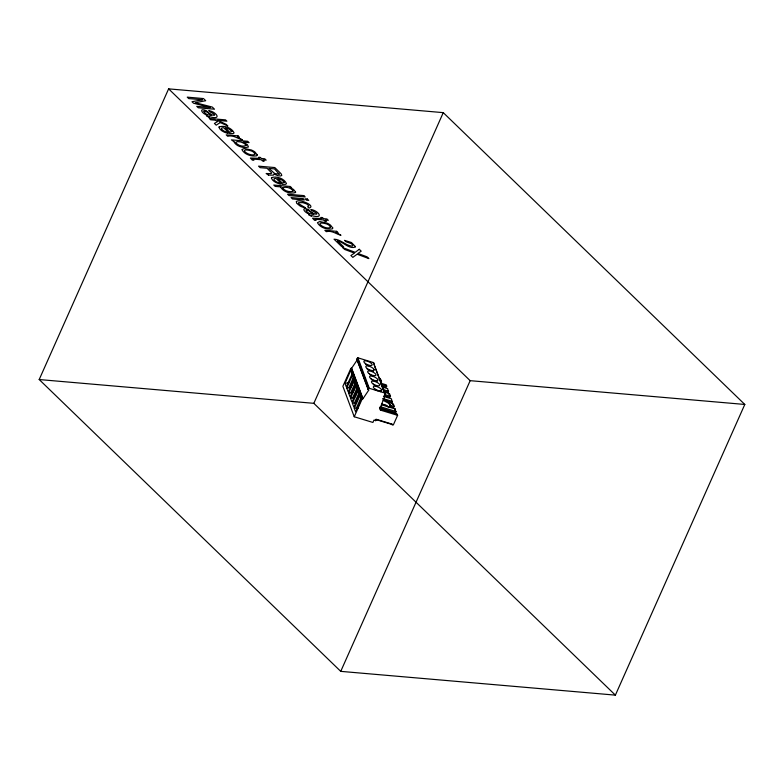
<?xml version="1.0" encoding="UTF-8"?>
<svg xmlns="http://www.w3.org/2000/svg" width="784" height="784" viewBox="0 0 784 784"><rect width="100%" height="100%" fill="white"/><g stroke="black" fill="none" stroke-linecap="round" stroke-linejoin="round"><path stroke-width="1.18" d="M394.734 410.532L395.234 408.974L381.514 404.789M39.2 379.544L168.619 88.866L443.264 112.641L744.8 404.456L615.381 695.134L340.736 671.359L39.2 379.544L313.835 403.329L615.381 695.134M313.835 403.329L443.264 112.641M373.988 364.05A1.362 1.205 -20.4 0 0 373.272 362.502L357.916 357.827L356.808 359.141L368.696 390.207L362.982 398.713L351.624 368.245L350.83 368.441L342.882 386.287L354.241 416.755L372.91 422.449L373.948 420.126L375.752 420.665L376.046 419.224L392.069 424.105M350.811 370.293L352.134 373.841L346.312 386.904L344.999 383.356L350.811 370.293L352.398 373.115M352.545 374.948L354.025 378.917L348.204 391.98L346.724 388.011L352.545 374.948L353.163 375.173L353.555 381.426M346.724 388.011L348.821 387.727L353.3 377.663M351.252 386.6L353.094 382.465M354.437 380.024L355.916 384.003L350.105 397.057L348.615 393.088L354.437 380.024L355.054 380.25L355.446 386.502M348.615 393.088L350.713 392.804L355.191 382.749M354.985 387.541L352.682 392.715L350.713 392.804M356.328 385.101L357.808 389.08L351.996 402.143L350.517 398.164L356.328 385.101L356.955 385.326L357.279 390.648M350.517 398.164L352.604 397.89L357.083 387.825M355.044 396.753L356.887 392.617M359.699 394.156L353.888 407.219L352.408 403.241L358.219 390.177L360.297 394.303L358.219 390.177M352.408 403.241L354.495 402.966L358.984 392.902L358.847 390.412M354.299 408.317L360.111 395.263L361.434 398.801L355.622 411.865L354.299 408.317L358.366 407.945M356.397 408.043L360.875 397.978L360.738 395.489L361.708 398.096M373.184 371.42L374.037 369.489M354.241 416.755L362.188 398.909L362.982 398.713M376.967 381.573L377.829 379.652M380.75 391.735L381.612 389.805M374.409 365.177L385.346 394.519L380.162 408.111L380.446 410.11L397.606 415.334L393.362 424.869L376.202 419.646M340.736 671.359L470.165 380.671L168.619 88.866M368.696 390.207L368.166 389.609L369.274 388.296L384.63 392.97A1.362 1.205 -20.4 0 1 385.346 394.519M380.534 383.121L386.257 384.866L386.728 386.149L386.061 387.237L382.621 386.189M388.688 394.303L387.668 388.658L381.945 386.914M384.983 392.343L389.56 393.744L390.52 396.312L389.844 397.39L384.121 395.646M392.47 404.456L391.451 398.821L383.445 396.381M387.629 402.153L393.343 403.897L394.303 406.465L393.627 407.553L390.197 406.504M396.263 414.618L395.234 408.974M351.624 368.245L357.337 359.738M389.54 404.946L388.825 402.359A1.705 1.499 -20.4 0 0 388.227 401.761L382.641 398.801M344.999 383.356L348.968 382.739M348.821 387.727L350.791 387.639M352.604 397.89L354.584 397.792M354.495 402.966L356.475 402.868M470.165 380.671L744.8 404.456M355.916 384.003L356.504 384.14M361.434 398.801L362.032 398.968M381.014 384.405L386.728 386.149M382.906 389.491L388.629 391.236M383.376 390.922L387.953 392.314M384.797 394.568L390.52 396.312M383.258 398.595L392.412 401.388M383.729 400.026L391.735 402.476M389.726 405.073L394.303 406.465M382.19 404.064L386.767 405.455M380.181 406.661L396.194 411.541M379.505 407.749L395.518 412.629M381.759 404.26L387.276 405.965C387.717 408.258 392.441 406.396 389.873 404.348M383.239 400.399L388.825 403.368A1.705 1.499 -20.4 0 1 389.423 403.956L390.471 405.945M379.358 377.976A1.705 1.499 -20.4 0 1 379.966 378.564C382.416 381.073 381.161 384.64 381.004 380.554M379.966 378.564L381.602 382.151M397.606 415.334L397.135 414.05L379.975 408.827L380.446 410.11M388.825 402.359L389.423 403.956M388.227 401.761L388.825 403.368M373.272 362.502L384.63 392.97M357.916 357.827L369.274 388.296M357.337 358.072L368.696 388.541M356.808 359.141L368.166 389.609M375.34 419.577L375.752 420.665M351.418 368.186L362.776 398.654M350.83 368.441L362.188 398.909M360.875 397.978L361.003 399.86M358.984 392.902L359.239 396.665M351.428 370.509L351.673 375.33M365.638 364.413A4.292 1.529 24 0 1 367.157 364.952M368.039 365.393A4.292 1.529 24 0 1 368.588 365.707M373.507 384.807A4.292 1.529 24 0 1 374.732 385.267M375.889 385.855A4.292 1.529 24 0 1 376.418 386.189M367.235 369.411A4.292 1.529 24 0 1 368.137 369.676M368.745 369.901A4.292 1.529 24 0 1 369.93 370.469M375.105 389.805A4.292 1.529 24 0 1 375.703 389.991M376.624 390.344A4.292 1.529 24 0 1 377.506 390.785M371.322 379.642A4.292 1.529 24 0 1 371.92 379.828M372.841 380.191A4.292 1.529 24 0 1 373.723 380.622M369.725 374.654A4.292 1.529 24 0 1 370.94 375.115M372.106 375.703A4.292 1.529 24 0 1 372.38 375.869M379.956 379.574A1.705 1.499 -20.4 0 1 380.554 380.162M393.058 424.565A6.625 2.038 -73 0 1 391.853 424.526M391.628 424.105A6.625 2.038 -73 0 1 391.52 423.732M246.127 145.256C243.559 147.363 237.434 145.501 235.661 142.345L237.307 141.59L240.904 141.992L244.314 143.452L246.127 145.256M208.632 116.483L209.357 117.286L206.721 116.208L206.388 115.248L207.241 115.111C201.9 113.896 198.313 107.251 206.417 110.711C210.847 116.453 220.441 116.767 210.004 111.916L208.691 110.642C216.002 111.485 223.244 120.844 208.632 116.483M310.807 215.355L311.522 216.159L308.886 215.081L308.563 214.12L309.415 213.983C304.065 212.768 300.488 206.133 308.592 209.583C313.012 215.326 322.606 215.639 312.169 210.788L310.856 209.514C318.167 210.357 325.419 219.716 310.807 215.355M231.868 131.496L229.888 132.359L225.243 127.87L229.242 129.125L231.868 131.496M284.288 182.221L282.309 183.084L277.663 178.585L281.652 179.85L284.288 182.221M255.016 153.88L254.594 154.556C248.714 156.761 237.15 147.157 250.919 150.783A3.587 1.274 24 0 1 253.497 152.125L255.016 153.88M330.534 226.958L330.113 227.634C324.233 229.839 312.669 220.235 326.438 223.861A3.587 1.274 24 0 1 329.015 225.204L330.534 226.958M257.25 154.899L256.799 155.81C251.488 156.751 244.481 154.585 241.903 149.597L244.236 148.47L251.321 149.969A6.468 2.293 24 0 1 254.996 152.067L257.25 154.899M332.759 227.977L332.318 228.889C327.006 229.83 319.999 227.664 317.422 222.676L319.754 221.549L326.84 223.048A6.468 2.293 24 0 1 330.515 225.145L332.759 227.977M268.491 175.126L266.168 173.519L271.068 173.617L271.705 172.999L267.07 168.246L260.102 167.649L258.553 166.149L274.792 167.551L281.162 173.832L281.799 175.361L280.692 175.979L278.065 175.743L274.008 174.068L273.44 175.136L268.491 175.126M219.108 126.93L218.981 127.42C220.392 130.938 224.645 132.467 228.066 133.368L226.684 132.035C224.459 132.133 218.079 127.449 223.626 127.694L229.751 133.623L233.152 133.613L234.083 132.917C231.966 127.861 224.087 125.077 219.108 126.93M271.529 177.654L271.391 178.144C272.803 181.663 277.056 183.191 280.486 184.093L279.104 182.76C276.87 182.858 270.5 178.164 276.046 178.419L282.171 184.348L285.562 184.338L286.503 183.642C284.386 178.585 276.507 175.802 271.529 177.654M233.916 141.62C235.915 146.363 243.667 148.519 248.43 146.98L247.411 144.658L243.177 142.1L249.067 142.61L247.705 141.287L231.407 139.875L233.916 141.62M355.436 246.637L355.309 247.068C348.89 249.351 343.549 242.001 337.492 240.884L343.598 246.793L341.716 246.627L334.043 239.198C340.932 239.306 345.695 245.764 352.369 246.098L352.81 245.147L351.369 243.667L345.96 241.737L344.539 240.355L351.438 242.53L355.436 246.637M295.607 192.08L295.46 192.531C290.639 194.167 283.798 191.992 280.927 187.631L281.231 186.925L275.184 186.396L273.783 185.044L290.286 186.474L291.648 187.788L290.08 187.66L293.52 189.444L295.607 192.08M282.838 187.562L282.71 187.935C284.729 191.188 289.57 192.237 293.089 191.384L293.255 191.012C291.285 187.729 286.336 186.68 282.838 187.562M296.362 201.537L296.607 203.183L299.782 205.81A5.38 1.911 24 0 0 302.928 207.192L305.378 207.77L298.635 203.673A3.234 1.147 24 0 1 298.635 202.664L302.82 202.644L306.613 203.899L308.896 205.859L307.681 206.76L309.053 208.083C316.609 205.947 299.174 198.548 296.362 201.537M253.046 159.074L253.898 160.259L252.33 160.122L250.351 158.025L259.788 158.348L258.661 157.251L260.288 157.388L261.415 158.486L264.727 158.77L266.148 160.142L262.836 159.858L264.169 161.151L262.552 161.014L261.209 159.72L253.046 159.074M315.227 219.255L316.089 220.441L314.521 220.304L312.542 218.207L321.979 218.52L320.852 217.433L322.469 217.57L323.606 218.667L326.908 218.952L328.329 220.324L325.027 220.039L326.36 221.333L324.733 221.186L323.4 219.902L315.227 219.255M203.987 111.25C204.173 114.023 208.975 115.395 211.631 115.424L206.956 111.975L203.987 111.25M306.162 210.122C306.348 212.895 311.14 214.267 313.796 214.297L309.131 210.847L306.162 210.122M279.192 174.107L274.841 173.607L268.902 168.413L274.459 168.893L279.192 174.107M359.258 249.292L355.191 252.33L342.765 247.636L344.637 249.449L354.495 253.105L350.899 255.515L352.829 257.377L357.122 254.202L368.882 258.602L367.039 256.819L357.916 253.467L361.208 251.174L359.258 249.292M220.245 122.539L216.208 125.175L214.414 123.431L217.785 121.432L215.081 120.158L210.631 119.776L209.279 118.462L225.527 119.874L226.87 121.177L217.442 120.364L226.076 124.284L227.87 126.018L220.245 122.539M202.399 99.735L191.992 101.734L193.53 103.223L210.504 107.575L196.774 106.359L198.244 107.78L214.493 109.192L212.288 107.065L195.285 102.704L205.722 100.715L203.497 98.559L187.258 97.147L188.738 98.588L202.399 99.735M238.071 135.897L226.233 134.868L227.634 136.23C233.358 134.77 237.63 138.67 242.354 139.846L237.366 137.004L239.414 137.19L238.071 135.897M303.78 195.598L287.542 194.197L288.943 195.559L305.182 196.96L303.78 195.598M302.84 198.617L291.05 197.597L292.481 198.979L304.261 199.998L302.84 198.617M307.289 198.999L305.035 198.803L306.466 200.185L308.72 200.381L307.289 198.999M336.689 231.329L324.85 230.3L326.252 231.662C331.975 230.212 336.248 234.112 340.971 235.288L335.983 232.446L338.031 232.623L336.689 231.329M374.762 388.844A4.547 1.617 24 0 0 381.612 390.422A4.547 1.617 24 0 0 376.055 386.365A4.547 1.617 24 0 0 374.762 388.844M367.196 368.529A4.547 1.617 24 0 0 374.037 370.117A4.547 1.617 24 0 0 368.49 366.05A4.547 1.617 24 0 0 367.196 368.529M370.979 378.692A4.547 1.617 24 0 0 377.829 380.269A4.547 1.617 24 0 0 372.273 376.212A4.547 1.617 24 0 0 370.979 378.692M369.088 373.615A4.547 1.617 24 0 0 375.938 375.193A4.547 1.617 24 0 0 370.381 371.126A4.547 1.617 24 0 0 369.088 373.615M372.87 383.768A4.547 1.617 24 0 0 379.721 385.346A4.547 1.617 24 0 0 374.164 381.289A4.547 1.617 24 0 0 372.87 383.768M365.295 363.453A4.547 1.617 24 0 0 372.145 365.03A4.547 1.617 24 0 0 366.589 360.973A4.547 1.617 24 0 0 365.295 363.453"/></g></svg>
